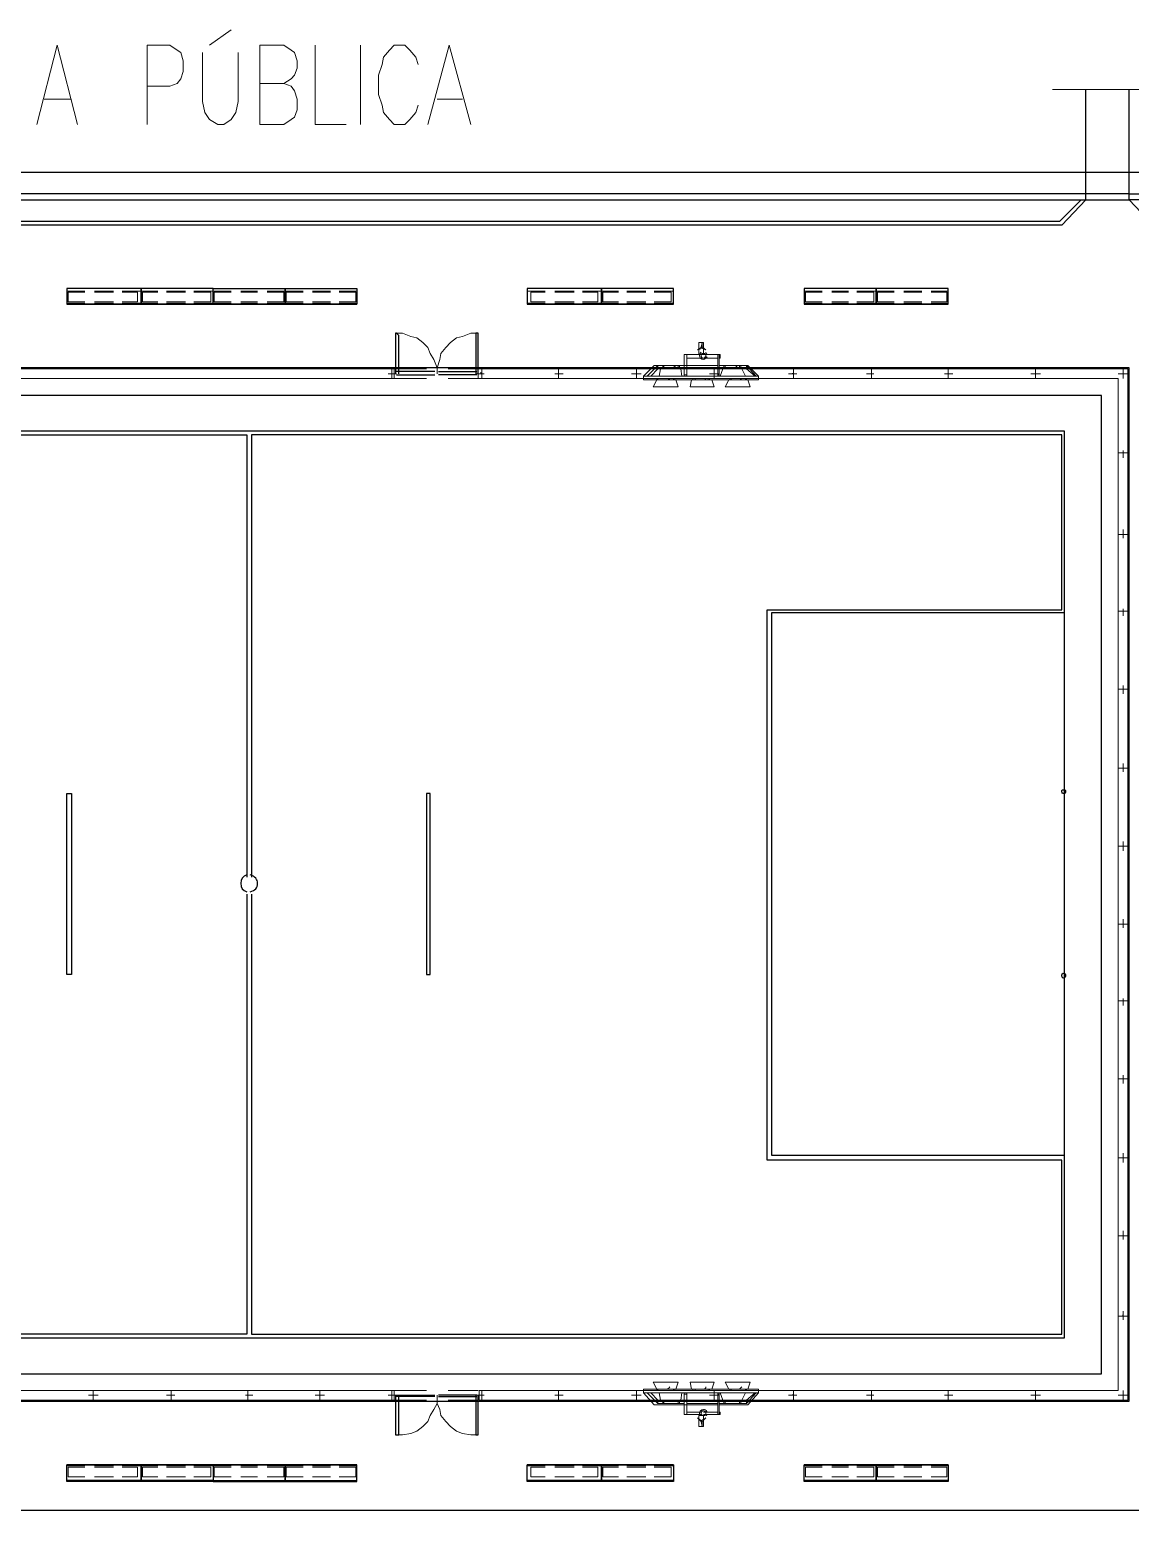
# Model space of a CAD drawing. Header units: millimetres. Extents: x 3240 to 3412, y 1366 to 1426.
# Drawn here: x 3313.57 to 3316.607, y 1410.349 to 1414.442 of the extents above; entities that cross this region are included whole.
import ezdxf

# ---------------------------------------------------------------- set-up
doc = ezdxf.new("R2010")
doc.units = ezdxf.units.MM

msp = doc.modelspace()

# ---------------------------------------------------------------- linework, layer by layer
at = {"color": 7, "linetype": 'Continuous', "lineweight": 5, "true_color": 0x000007}
for points in [[(3314.126, 1414.4424), (3314.0664, 1414.3994), (3314.0664, 1414.3994)], [(3313.5901, 1414.1811), (3313.6463, 1414.3994), (3313.7026, 1414.1811)], [(3313.8944, 1414.1811), (3313.8944, 1414.3994), (3313.9573, 1414.3994), (3313.9771, 1414.3862), (3313.987, 1414.3795), (3313.9937, 1414.3564), (3313.9937, 1414.3266), (3313.987, 1414.3068), (3313.9771, 1414.2935), (3313.9573, 1414.2869), (3313.8944, 1414.2869)], [(3314.2715, 1414.2935), (3314.2914, 1414.2869), (3314.3013, 1414.2737), (3314.3079, 1414.2505), (3314.3079, 1414.2208), (3314.3013, 1414.2009), (3314.2914, 1414.1943), (3314.2715, 1414.1811), (3314.2053, 1414.1811), (3314.2053, 1414.3994), (3314.2715, 1414.3994), (3314.2914, 1414.3862), (3314.3013, 1414.3795), (3314.3079, 1414.3564), (3314.3079, 1414.3365), (3314.3013, 1414.3167), (3314.2914, 1414.3068), (3314.2715, 1414.2935), (3314.2053, 1414.2935)], [(3314.3575, 1414.3994), (3314.3575, 1414.1811), (3314.4435, 1414.1811)], [(3314.4832, 1414.3994), (3314.4832, 1414.1811), (3314.4832, 1414.1811)], [(3314.642, 1414.3465), (3314.6354, 1414.3663), (3314.6188, 1414.3862), (3314.6056, 1414.3994), (3314.5758, 1414.3994), (3314.5626, 1414.3862), (3314.5461, 1414.3663), (3314.5427, 1414.3465), (3314.5328, 1414.3167), (3314.5328, 1414.2638), (3314.5427, 1414.234), (3314.5461, 1414.2141), (3314.5626, 1414.1943), (3314.5758, 1414.1811), (3314.6056, 1414.1811), (3314.6188, 1414.1943), (3314.6354, 1414.2141), (3314.642, 1414.234)], [(3314.6684, 1414.1811), (3314.728, 1414.3994), (3314.7875, 1414.1811)], [(3314.0466, 1414.3795), (3314.0466, 1414.2439), (3314.0532, 1414.2141), (3314.0664, 1414.1943), (3314.0896, 1414.1811), (3314.1061, 1414.1811), (3314.126, 1414.1943), (3314.1392, 1414.2141), (3314.1458, 1414.2439), (3314.1458, 1414.3795)], [(3316.3918, 1414.277), (3316.6928, 1414.277), (3316.6928, 1414.277)], [(3313.6099, 1414.2505), (3313.6827, 1414.2505), (3313.6827, 1414.2505)], [(3314.6949, 1414.2505), (3314.7644, 1414.2505), (3314.7644, 1414.2505)], [(3313.7224, 1413.7213), (3313.6728, 1413.7213), (3313.6728, 1413.7213)], [(3313.6761, 1413.718), (3313.6761, 1413.6915), (3313.7224, 1413.6915)], [(3313.7224, 1413.718), (3313.6761, 1413.718), (3313.6761, 1413.718)], [(3313.8018, 1413.7213), (3313.7489, 1413.7213), (3313.7489, 1413.7213)], [(3313.8018, 1413.718), (3313.7489, 1413.718), (3313.7489, 1413.718)], [(3313.8779, 1413.7213), (3313.825, 1413.7213), (3313.825, 1413.7213)], [(3313.825, 1413.6915), (3313.868, 1413.6915), (3313.868, 1413.718), (3313.825, 1413.718)], [(3313.9242, 1413.7213), (3313.8779, 1413.7213), (3313.8779, 1413.7213)], [(3313.8812, 1413.718), (3313.8812, 1413.6915), (3313.9242, 1413.6915)], [(3313.9242, 1413.718), (3313.8812, 1413.718), (3313.8812, 1413.718)], [(3314.0003, 1413.7213), (3313.9473, 1413.7213), (3313.9473, 1413.7213)], [(3314.0003, 1413.718), (3313.9473, 1413.718), (3313.9473, 1413.718)], [(3314.0763, 1413.7213), (3314.0234, 1413.7213), (3314.0234, 1413.7213)], [(3314.0234, 1413.6915), (3314.0697, 1413.6915), (3314.0697, 1413.718), (3314.0234, 1413.718)], [(3314.0763, 1413.7213), (3314.126, 1413.7213), (3314.126, 1413.7213)], [(3314.126, 1413.6915), (3314.0797, 1413.6915), (3314.0797, 1413.718), (3314.126, 1413.718)], [(3314.1524, 1413.7213), (3314.1987, 1413.7213), (3314.1987, 1413.7213)], [(3314.1524, 1413.718), (3314.1987, 1413.718), (3314.1987, 1413.718)], [(3314.2252, 1413.7213), (3314.2748, 1413.7213), (3314.2748, 1413.7213)], [(3314.2715, 1413.718), (3314.2715, 1413.6915), (3314.2252, 1413.6915)], [(3314.2252, 1413.718), (3314.2715, 1413.718), (3314.2715, 1413.718)], [(3314.2748, 1413.7213), (3314.3244, 1413.7213), (3314.3244, 1413.7213)], [(3314.3244, 1413.6915), (3314.2781, 1413.6915), (3314.2781, 1413.718), (3314.3244, 1413.718)], [(3314.3509, 1413.7213), (3314.4005, 1413.7213), (3314.4005, 1413.7213)], [(3314.3509, 1413.718), (3314.4005, 1413.718), (3314.4005, 1413.718)], [(3314.4237, 1413.7213), (3314.4733, 1413.7213), (3314.4733, 1413.7213)], [(3314.47, 1413.718), (3314.47, 1413.6915), (3314.4237, 1413.6915)], [(3314.4237, 1413.718), (3314.47, 1413.718), (3314.47, 1413.718)], [(3314.9926, 1413.7213), (3314.943, 1413.7213), (3314.943, 1413.7213)], [(3314.9529, 1413.718), (3314.9529, 1413.6915), (3314.9926, 1413.6915)], [(3314.9926, 1413.718), (3314.9529, 1413.718), (3314.9529, 1413.718)], [(3315.072, 1413.7213), (3315.0191, 1413.7213), (3315.0191, 1413.7213)], [(3315.072, 1413.718), (3315.0191, 1413.718), (3315.0191, 1413.718)], [(3315.1481, 1413.7213), (3315.0951, 1413.7213), (3315.0951, 1413.7213)], [(3315.0951, 1413.6915), (3315.1381, 1413.6915), (3315.1381, 1413.718), (3315.0951, 1413.718)], [(3315.1944, 1413.7213), (3315.1481, 1413.7213), (3315.1481, 1413.7213)], [(3315.1514, 1413.718), (3315.1514, 1413.6915), (3315.1944, 1413.6915)], [(3315.1944, 1413.718), (3315.1514, 1413.718), (3315.1514, 1413.718)], [(3315.2705, 1413.7213), (3315.2175, 1413.7213), (3315.2175, 1413.7213)], [(3315.2705, 1413.718), (3315.2175, 1413.718), (3315.2175, 1413.718)], [(3315.3465, 1413.7213), (3315.2936, 1413.7213), (3315.2936, 1413.7213)], [(3315.2936, 1413.6915), (3315.3399, 1413.6915), (3315.3399, 1413.718), (3315.2936, 1413.718)], [(3315.7567, 1413.7213), (3315.7071, 1413.7213), (3315.7071, 1413.7213)], [(3315.7104, 1413.718), (3315.7104, 1413.6915), (3315.7567, 1413.6915)], [(3315.7567, 1413.718), (3315.7104, 1413.718), (3315.7104, 1413.718)], [(3315.8295, 1413.7213), (3315.7832, 1413.7213), (3315.7832, 1413.7213)], [(3315.8295, 1413.718), (3315.7832, 1413.718), (3315.7832, 1413.718)], [(3315.9056, 1413.7213), (3315.8526, 1413.7213), (3315.8526, 1413.7213)], [(3315.8526, 1413.6915), (3315.8989, 1413.6915), (3315.8989, 1413.718), (3315.8526, 1413.718)], [(3315.9552, 1413.7213), (3315.9056, 1413.7213), (3315.9056, 1413.7213)], [(3315.9089, 1413.718), (3315.9089, 1413.6915), (3315.9552, 1413.6915)], [(3315.9552, 1413.718), (3315.9089, 1413.718), (3315.9089, 1413.718)], [(3316.0313, 1413.7213), (3315.9816, 1413.7213), (3315.9816, 1413.7213)], [(3316.0313, 1413.718), (3315.9816, 1413.718), (3315.9816, 1413.718)], [(3316.104, 1413.7213), (3316.0577, 1413.7213), (3316.0577, 1413.7213)], [(3316.0577, 1413.6915), (3316.1007, 1413.6915), (3316.1007, 1413.718), (3316.0577, 1413.718)], [(3313.6728, 1413.6882), (3313.7224, 1413.6882), (3313.7224, 1413.6882)], [(3313.7489, 1413.6915), (3313.8018, 1413.6915), (3313.8018, 1413.6915)], [(3313.7489, 1413.6882), (3313.8018, 1413.6882), (3313.8018, 1413.6882)], [(3313.825, 1413.6882), (3313.8779, 1413.6882), (3313.8779, 1413.6882)], [(3313.8779, 1413.6882), (3313.9242, 1413.6882), (3313.9242, 1413.6882)], [(3313.9473, 1413.6915), (3314.0003, 1413.6915), (3314.0003, 1413.6915)], [(3313.9473, 1413.6882), (3314.0003, 1413.6882), (3314.0003, 1413.6882)], [(3314.0234, 1413.6882), (3314.0763, 1413.6882), (3314.0763, 1413.6882)], [(3314.126, 1413.6882), (3314.0763, 1413.6882), (3314.0763, 1413.6882)], [(3314.1987, 1413.6915), (3314.1524, 1413.6915), (3314.1524, 1413.6915)], [(3314.1987, 1413.6882), (3314.1524, 1413.6882), (3314.1524, 1413.6882)], [(3314.2748, 1413.6882), (3314.2252, 1413.6882), (3314.2252, 1413.6882)], [(3314.3244, 1413.6882), (3314.2748, 1413.6882), (3314.2748, 1413.6882)], [(3314.4005, 1413.6915), (3314.3509, 1413.6915), (3314.3509, 1413.6915)], [(3314.4005, 1413.6882), (3314.3509, 1413.6882), (3314.3509, 1413.6882)], [(3314.4733, 1413.6882), (3314.4237, 1413.6882), (3314.4237, 1413.6882)], [(3314.943, 1413.6882), (3314.9926, 1413.6882), (3314.9926, 1413.6882)], [(3315.0191, 1413.6915), (3315.072, 1413.6915), (3315.072, 1413.6915)], [(3315.0191, 1413.6882), (3315.072, 1413.6882), (3315.072, 1413.6882)], [(3315.0951, 1413.6882), (3315.1481, 1413.6882), (3315.1481, 1413.6882)], [(3315.1481, 1413.6882), (3315.1944, 1413.6882), (3315.1944, 1413.6882)], [(3315.2175, 1413.6915), (3315.2705, 1413.6915), (3315.2705, 1413.6915)], [(3315.2175, 1413.6882), (3315.2705, 1413.6882), (3315.2705, 1413.6882)], [(3315.2936, 1413.6882), (3315.3465, 1413.6882), (3315.3465, 1413.6882)], [(3315.7071, 1413.6882), (3315.7567, 1413.6882), (3315.7567, 1413.6882)], [(3315.7832, 1413.6915), (3315.8295, 1413.6915), (3315.8295, 1413.6915)], [(3315.7832, 1413.6882), (3315.8295, 1413.6882), (3315.8295, 1413.6882)], [(3315.8526, 1413.6882), (3315.9056, 1413.6882), (3315.9056, 1413.6882)], [(3315.9056, 1413.6882), (3315.9552, 1413.6882), (3315.9552, 1413.6882)], [(3315.9816, 1413.6915), (3316.0313, 1413.6915), (3316.0313, 1413.6915)], [(3315.9816, 1413.6882), (3316.0313, 1413.6882), (3316.0313, 1413.6882)], [(3316.0577, 1413.6882), (3316.104, 1413.6882), (3316.104, 1413.6882)], [(3314.6949, 1413.4931), (3314.6949, 1413.5096), (3314.685, 1413.5327), (3314.6751, 1413.5493), (3314.6684, 1413.5658), (3314.6552, 1413.5791), (3314.6387, 1413.5923), (3314.6221, 1413.5956), (3314.599, 1413.6055), (3314.5824, 1413.6055)], [(3314.8041, 1413.6055), (3314.7875, 1413.6055), (3314.7644, 1413.5956), (3314.7478, 1413.5923), (3314.7313, 1413.5791), (3314.7181, 1413.5658), (3314.7048, 1413.5493), (3314.7015, 1413.5327), (3314.6949, 1413.5096), (3314.6949, 1413.4931)], [(3314.5593, 1413.4931), (3314.5824, 1413.4931), (3314.5824, 1413.4931)], [(3314.5692, 1413.5063), (3314.5692, 1413.4798), (3314.5692, 1413.4798)], [(3314.5692, 1413.4931), (3314.5692, 1413.4964), (3314.5692, 1413.4964)], [(3314.5758, 1413.5063), (3314.6651, 1413.5063), (3314.6651, 1413.5063)], [(3314.7247, 1413.5063), (3314.8074, 1413.5063), (3314.8074, 1413.5063)], [(3314.8041, 1413.4931), (3314.8239, 1413.4931), (3314.8239, 1413.4931)], [(3314.8173, 1413.4931), (3314.814, 1413.4964), (3314.814, 1413.4964)], [(3314.8173, 1413.5063), (3314.8173, 1413.4798), (3314.8173, 1413.4798)], [(3315.0191, 1413.4931), (3315.0422, 1413.4931), (3315.0422, 1413.4931)], [(3315.029, 1413.5063), (3315.029, 1413.4798), (3315.029, 1413.4798)], [(3315.2308, 1413.4931), (3315.2572, 1413.4931), (3315.2572, 1413.4931)], [(3315.244, 1413.5063), (3315.244, 1413.4798), (3315.244, 1413.4798)], [(3315.4458, 1413.4931), (3315.4722, 1413.4931), (3315.4722, 1413.4931)], [(3315.459, 1413.5063), (3315.459, 1413.4798), (3315.459, 1413.4798)], [(3315.459, 1413.4931), (3315.459, 1413.4964), (3315.459, 1413.4964)], [(3315.6641, 1413.4931), (3315.6872, 1413.4931), (3315.6872, 1413.4931)], [(3315.6773, 1413.5063), (3315.6773, 1413.4798), (3315.6773, 1413.4798)], [(3315.8791, 1413.4931), (3315.8989, 1413.4931), (3315.8989, 1413.4931)], [(3315.8923, 1413.5063), (3315.8923, 1413.4798), (3315.8923, 1413.4798)], [(3316.0941, 1413.4931), (3316.1173, 1413.4931), (3316.1173, 1413.4931)], [(3316.104, 1413.5063), (3316.104, 1413.4798), (3316.104, 1413.4798)], [(3316.104, 1413.4931), (3316.104, 1413.4964), (3316.104, 1413.4964)], [(3316.3323, 1413.4931), (3316.3587, 1413.4931), (3316.3587, 1413.4931)], [(3316.3455, 1413.5063), (3316.3455, 1413.4798), (3316.3455, 1413.4798)], [(3316.5737, 1413.4931), (3316.6002, 1413.4931), (3316.6002, 1413.4931)], [(3316.587, 1413.5063), (3316.587, 1413.4798), (3316.587, 1413.4798)], [(3316.587, 1413.4931), (3316.587, 1413.4964), (3316.587, 1413.4964)], [(3314.6651, 1413.4798), (3314.5758, 1413.4798), (3314.5758, 1413.4798)], [(3314.8074, 1413.4798), (3314.7247, 1413.4798), (3314.7247, 1413.4798)], [(3316.5737, 1413.2747), (3316.6002, 1413.2747), (3316.6002, 1413.2747)], [(3316.587, 1413.2814), (3316.587, 1413.2615), (3316.587, 1413.2615)], [(3316.5737, 1413.0498), (3316.6002, 1413.0498), (3316.6002, 1413.0498)], [(3316.587, 1413.063), (3316.587, 1413.0399), (3316.587, 1413.0399)], [(3316.5737, 1412.8381), (3316.6002, 1412.8381), (3316.6002, 1412.8381)], [(3316.587, 1412.8447), (3316.587, 1412.8249), (3316.587, 1412.8249)], [(3316.587, 1412.633), (3316.587, 1412.6099), (3316.587, 1412.6099)], [(3316.5737, 1412.6231), (3316.6002, 1412.6231), (3316.6002, 1412.6231)], [(3316.5737, 1412.4048), (3316.6002, 1412.4048), (3316.6002, 1412.4048)], [(3316.587, 1412.418), (3316.587, 1412.3949), (3316.587, 1412.3949)], [(3316.587, 1412.4048), (3316.587, 1412.4081), (3316.587, 1412.4081)], [(3316.5737, 1412.1898), (3316.6002, 1412.1898), (3316.6002, 1412.1898)], [(3316.587, 1412.203), (3316.587, 1412.1765), (3316.587, 1412.1765)], [(3316.587, 1411.988), (3316.587, 1411.9648), (3316.587, 1411.9648)], [(3316.5737, 1411.9748), (3316.6002, 1411.9748), (3316.6002, 1411.9748)], [(3316.5737, 1411.7631), (3316.6002, 1411.7631), (3316.6002, 1411.7631)], [(3316.5737, 1411.7631), (3316.6002, 1411.7631), (3316.6002, 1411.7631)], [(3316.587, 1411.7697), (3316.587, 1411.7498), (3316.587, 1411.7498)], [(3316.587, 1411.7697), (3316.587, 1411.7498), (3316.587, 1411.7498)], [(3316.5737, 1411.5481), (3316.6002, 1411.5481), (3316.6002, 1411.5481)], [(3316.587, 1411.558), (3316.587, 1411.5348), (3316.587, 1411.5348)], [(3316.5737, 1411.3298), (3316.6002, 1411.3298), (3316.6002, 1411.3298)], [(3316.587, 1411.343), (3316.587, 1411.3165), (3316.587, 1411.3165)], [(3316.587, 1411.128), (3316.587, 1411.1048), (3316.587, 1411.1048)], [(3316.5737, 1411.1147), (3316.6002, 1411.1147), (3316.6002, 1411.1147)], [(3316.5737, 1410.8931), (3316.6002, 1410.8931), (3316.6002, 1410.8931)], [(3316.587, 1410.9064), (3316.587, 1410.8832), (3316.587, 1410.8832)], [(3313.7323, 1410.6748), (3313.7588, 1410.6748), (3313.7588, 1410.6748)], [(3313.7456, 1410.6616), (3313.7456, 1410.688), (3313.7456, 1410.688)], [(3313.9473, 1410.6748), (3313.9705, 1410.6748), (3313.9705, 1410.6748)], [(3313.9606, 1410.6616), (3313.9606, 1410.688), (3313.9606, 1410.688)], [(3314.1657, 1410.6748), (3314.1855, 1410.6748), (3314.1855, 1410.6748)], [(3314.1723, 1410.6616), (3314.1723, 1410.688), (3314.1723, 1410.688)], [(3314.3575, 1410.6748), (3314.384, 1410.6748), (3314.384, 1410.6748)], [(3314.3707, 1410.6616), (3314.3707, 1410.688), (3314.3707, 1410.688)], [(3314.5593, 1410.6748), (3314.5824, 1410.6748), (3314.5824, 1410.6748)], [(3314.5692, 1410.6616), (3314.5692, 1410.688), (3314.5692, 1410.688)], [(3314.6651, 1410.688), (3314.5758, 1410.688), (3314.5758, 1410.688)], [(3314.5824, 1410.5657), (3314.599, 1410.5657), (3314.6221, 1410.569), (3314.6387, 1410.5756), (3314.6552, 1410.5888), (3314.6684, 1410.602), (3314.6751, 1410.6186), (3314.685, 1410.6351), (3314.6949, 1410.6517), (3314.6949, 1410.6748)], [(3314.6949, 1410.6748), (3314.6949, 1410.6517), (3314.7015, 1410.6351), (3314.7048, 1410.6186), (3314.7181, 1410.602), (3314.7313, 1410.5888), (3314.7478, 1410.5756), (3314.7644, 1410.569), (3314.7875, 1410.5657), (3314.8041, 1410.5657)], [(3314.8074, 1410.688), (3314.7247, 1410.688), (3314.7247, 1410.688)], [(3314.8041, 1410.6748), (3314.8239, 1410.6748), (3314.8239, 1410.6748)], [(3314.8173, 1410.6748), (3314.814, 1410.6748), (3314.814, 1410.6748)], [(3314.8173, 1410.6616), (3314.8173, 1410.688), (3314.8173, 1410.688)], [(3315.0191, 1410.6748), (3315.0422, 1410.6748), (3315.0422, 1410.6748)], [(3315.029, 1410.6616), (3315.029, 1410.688), (3315.029, 1410.688)], [(3315.2308, 1410.6748), (3315.2572, 1410.6748), (3315.2572, 1410.6748)], [(3315.244, 1410.6616), (3315.244, 1410.688), (3315.244, 1410.688)], [(3315.4458, 1410.6748), (3315.4722, 1410.6748), (3315.4722, 1410.6748)], [(3315.459, 1410.6616), (3315.459, 1410.688), (3315.459, 1410.688)], [(3315.6641, 1410.6748), (3315.6872, 1410.6748), (3315.6872, 1410.6748)], [(3315.6773, 1410.6616), (3315.6773, 1410.688), (3315.6773, 1410.688)], [(3315.8791, 1410.6748), (3315.8989, 1410.6748), (3315.8989, 1410.6748)], [(3315.8923, 1410.6616), (3315.8923, 1410.688), (3315.8923, 1410.688)], [(3316.0941, 1410.6748), (3316.1173, 1410.6748), (3316.1173, 1410.6748)], [(3316.104, 1410.6616), (3316.104, 1410.688), (3316.104, 1410.688)], [(3316.3323, 1410.6748), (3316.3587, 1410.6748), (3316.3587, 1410.6748)], [(3316.3455, 1410.6616), (3316.3455, 1410.688), (3316.3455, 1410.688)], [(3316.5737, 1410.6748), (3316.6002, 1410.6748), (3316.6002, 1410.6748)], [(3316.587, 1410.6616), (3316.587, 1410.688), (3316.587, 1410.688)], [(3314.5758, 1410.6616), (3314.6651, 1410.6616), (3314.6651, 1410.6616)], [(3314.7247, 1410.6616), (3314.8074, 1410.6616), (3314.8074, 1410.6616)], [(3313.6728, 1410.4796), (3313.7224, 1410.4796), (3313.7224, 1410.4796)], [(3313.6761, 1410.4499), (3313.6761, 1410.4763), (3313.7224, 1410.4763)], [(3313.7489, 1410.4796), (3313.8018, 1410.4796), (3313.8018, 1410.4796)], [(3313.7489, 1410.4763), (3313.8018, 1410.4763), (3313.8018, 1410.4763)], [(3313.825, 1410.4796), (3313.8779, 1410.4796), (3313.8779, 1410.4796)], [(3313.825, 1410.4763), (3313.868, 1410.4763), (3313.868, 1410.4499), (3313.825, 1410.4499)], [(3313.8779, 1410.4796), (3313.9242, 1410.4796), (3313.9242, 1410.4796)], [(3313.8812, 1410.4499), (3313.8812, 1410.4763), (3313.9242, 1410.4763)], [(3313.9473, 1410.4796), (3314.0003, 1410.4796), (3314.0003, 1410.4796)], [(3313.9473, 1410.4763), (3314.0003, 1410.4763), (3314.0003, 1410.4763)], [(3314.0234, 1410.4796), (3314.0763, 1410.4796), (3314.0763, 1410.4796)], [(3314.0234, 1410.4763), (3314.0697, 1410.4763), (3314.0697, 1410.4499), (3314.0234, 1410.4499)], [(3314.126, 1410.4796), (3314.0763, 1410.4796), (3314.0763, 1410.4796)], [(3314.126, 1410.4763), (3314.0797, 1410.4763), (3314.0797, 1410.4499), (3314.126, 1410.4499)], [(3314.1987, 1410.4796), (3314.1524, 1410.4796), (3314.1524, 1410.4796)], [(3314.1987, 1410.4763), (3314.1524, 1410.4763), (3314.1524, 1410.4763)], [(3314.2748, 1410.4796), (3314.2252, 1410.4796), (3314.2252, 1410.4796)], [(3314.2715, 1410.4499), (3314.2715, 1410.4763), (3314.2252, 1410.4763)], [(3314.3244, 1410.4796), (3314.2748, 1410.4796), (3314.2748, 1410.4796)], [(3314.3244, 1410.4763), (3314.2781, 1410.4763), (3314.2781, 1410.4499), (3314.3244, 1410.4499)], [(3314.4005, 1410.4796), (3314.3509, 1410.4796), (3314.3509, 1410.4796)], [(3314.4005, 1410.4763), (3314.3509, 1410.4763), (3314.3509, 1410.4763)], [(3314.4733, 1410.4796), (3314.4237, 1410.4796), (3314.4237, 1410.4796)], [(3314.47, 1410.4499), (3314.47, 1410.4763), (3314.4237, 1410.4763)], [(3314.943, 1410.4796), (3314.9926, 1410.4796), (3314.9926, 1410.4796)], [(3314.9529, 1410.4499), (3314.9529, 1410.4763), (3314.9926, 1410.4763)], [(3315.0191, 1410.4796), (3315.072, 1410.4796), (3315.072, 1410.4796)], [(3315.0191, 1410.4763), (3315.072, 1410.4763), (3315.072, 1410.4763)], [(3315.0951, 1410.4796), (3315.1481, 1410.4796), (3315.1481, 1410.4796)], [(3315.0951, 1410.4763), (3315.1381, 1410.4763), (3315.1381, 1410.4499), (3315.0951, 1410.4499)], [(3315.1481, 1410.4796), (3315.1944, 1410.4796), (3315.1944, 1410.4796)], [(3315.1514, 1410.4499), (3315.1514, 1410.4763), (3315.1944, 1410.4763)], [(3315.2175, 1410.4796), (3315.2705, 1410.4796), (3315.2705, 1410.4796)], [(3315.2175, 1410.4763), (3315.2705, 1410.4763), (3315.2705, 1410.4763)], [(3315.2936, 1410.4796), (3315.3465, 1410.4796), (3315.3465, 1410.4796)], [(3315.2936, 1410.4763), (3315.3399, 1410.4763), (3315.3399, 1410.4499), (3315.2936, 1410.4499)], [(3315.7071, 1410.4796), (3315.7567, 1410.4796), (3315.7567, 1410.4796)], [(3315.7104, 1410.4499), (3315.7104, 1410.4763), (3315.7567, 1410.4763)], [(3315.7832, 1410.4796), (3315.8295, 1410.4796), (3315.8295, 1410.4796)], [(3315.7832, 1410.4763), (3315.8295, 1410.4763), (3315.8295, 1410.4763)], [(3315.8526, 1410.4796), (3315.9056, 1410.4796), (3315.9056, 1410.4796)], [(3315.8526, 1410.4763), (3315.8989, 1410.4763), (3315.8989, 1410.4499), (3315.8526, 1410.4499)], [(3315.9056, 1410.4796), (3315.9552, 1410.4796), (3315.9552, 1410.4796)], [(3315.9089, 1410.4499), (3315.9089, 1410.4763), (3315.9552, 1410.4763)], [(3315.9816, 1410.4796), (3316.0313, 1410.4796), (3316.0313, 1410.4796)], [(3315.9816, 1410.4763), (3316.0313, 1410.4763), (3316.0313, 1410.4763)], [(3316.0577, 1410.4796), (3316.104, 1410.4796), (3316.104, 1410.4796)], [(3316.0577, 1410.4763), (3316.1007, 1410.4763), (3316.1007, 1410.4499), (3316.0577, 1410.4499)], [(3313.7224, 1410.44), (3313.6728, 1410.44), (3313.6728, 1410.44)], [(3313.7224, 1410.4499), (3313.6761, 1410.4499), (3313.6761, 1410.4499)], [(3313.8018, 1410.4499), (3313.7489, 1410.4499), (3313.7489, 1410.4499)], [(3313.8018, 1410.44), (3313.7489, 1410.44), (3313.7489, 1410.44)], [(3313.8779, 1410.44), (3313.825, 1410.44), (3313.825, 1410.44)], [(3313.9242, 1410.44), (3313.8779, 1410.44), (3313.8779, 1410.44)], [(3313.9242, 1410.4499), (3313.8812, 1410.4499), (3313.8812, 1410.4499)], [(3314.0003, 1410.4499), (3313.9473, 1410.4499), (3313.9473, 1410.4499)], [(3314.0003, 1410.44), (3313.9473, 1410.44), (3313.9473, 1410.44)], [(3314.0763, 1410.44), (3314.0234, 1410.44), (3314.0234, 1410.44)], [(3314.0763, 1410.44), (3314.126, 1410.44), (3314.126, 1410.44)], [(3314.1524, 1410.4499), (3314.1987, 1410.4499), (3314.1987, 1410.4499)], [(3314.1524, 1410.44), (3314.1987, 1410.44), (3314.1987, 1410.44)], [(3314.2252, 1410.4499), (3314.2715, 1410.4499), (3314.2715, 1410.4499)], [(3314.2252, 1410.44), (3314.2748, 1410.44), (3314.2748, 1410.44)], [(3314.2748, 1410.44), (3314.3244, 1410.44), (3314.3244, 1410.44)], [(3314.3509, 1410.4499), (3314.4005, 1410.4499), (3314.4005, 1410.4499)], [(3314.3509, 1410.44), (3314.4005, 1410.44), (3314.4005, 1410.44)], [(3314.4237, 1410.4499), (3314.47, 1410.4499), (3314.47, 1410.4499)], [(3314.4237, 1410.44), (3314.4733, 1410.44), (3314.4733, 1410.44)], [(3314.9926, 1410.44), (3314.943, 1410.44), (3314.943, 1410.44)], [(3314.9926, 1410.4499), (3314.9529, 1410.4499), (3314.9529, 1410.4499)], [(3315.072, 1410.4499), (3315.0191, 1410.4499), (3315.0191, 1410.4499)], [(3315.072, 1410.44), (3315.0191, 1410.44), (3315.0191, 1410.44)], [(3315.1481, 1410.44), (3315.0951, 1410.44), (3315.0951, 1410.44)], [(3315.1944, 1410.44), (3315.1481, 1410.44), (3315.1481, 1410.44)], [(3315.1944, 1410.4499), (3315.1514, 1410.4499), (3315.1514, 1410.4499)], [(3315.2705, 1410.4499), (3315.2175, 1410.4499), (3315.2175, 1410.4499)], [(3315.2705, 1410.44), (3315.2175, 1410.44), (3315.2175, 1410.44)], [(3315.3465, 1410.44), (3315.2936, 1410.44), (3315.2936, 1410.44)], [(3315.7567, 1410.44), (3315.7071, 1410.44), (3315.7071, 1410.44)], [(3315.7567, 1410.4499), (3315.7104, 1410.4499), (3315.7104, 1410.4499)], [(3315.8295, 1410.4499), (3315.7832, 1410.4499), (3315.7832, 1410.4499)], [(3315.8295, 1410.44), (3315.7832, 1410.44), (3315.7832, 1410.44)], [(3315.9056, 1410.44), (3315.8526, 1410.44), (3315.8526, 1410.44)], [(3315.9552, 1410.44), (3315.9056, 1410.44), (3315.9056, 1410.44)], [(3315.9552, 1410.4499), (3315.9089, 1410.4499), (3315.9089, 1410.4499)], [(3316.0313, 1410.4499), (3315.9816, 1410.4499), (3315.9816, 1410.4499)], [(3316.0313, 1410.44), (3315.9816, 1410.44), (3315.9816, 1410.44)], [(3316.104, 1410.44), (3316.0577, 1410.44), (3316.0577, 1410.44)]]:
    msp.add_lwpolyline(points, dxfattribs=at)
at = {"color": 7, "linetype": 'Continuous', "lineweight": -2, "true_color": 0x000007}
for points in [[(3316.6035, 1413.9892), (3316.4844, 1413.9892), (3316.4844, 1414.277)], [(3316.6035, 1413.9892), (3316.6035, 1414.277), (3316.6035, 1414.277)], [(3317.06, 1413.9727), (3316.6035, 1413.9727), (3316.6035, 1413.9892), (3317.06, 1413.9892)], [(3316.4844, 1413.9727), (3316.4183, 1413.9032), (3311.9329, 1413.9032), (3311.8667, 1413.9727)], [(3316.4712, 1413.9727), (3316.4116, 1413.9131), (3311.9362, 1413.9131), (3311.8767, 1413.9727)], [(3316.4844, 1413.9727), (3316.6035, 1413.9727), (3316.6035, 1413.9727)], [(3316.6035, 1413.9727), (3316.6697, 1413.9032), (3317.06, 1413.9032)], [(3311.4466, 1413.9032), (3311.4466, 1410.3573), (3316.9045, 1410.3573), (3316.9045, 1413.9032)], [(3313.8779, 1413.7279), (3313.6728, 1413.7279), (3313.6728, 1413.7279)], [(3314.0763, 1413.7279), (3313.8779, 1413.7279), (3313.8779, 1413.7279)], [(3314.0763, 1413.7279), (3314.2748, 1413.7279), (3314.2748, 1413.7279)], [(3314.2748, 1413.7279), (3314.4733, 1413.7279), (3314.4733, 1413.7279)], [(3315.1481, 1413.7279), (3314.943, 1413.7279), (3314.943, 1413.7279)], [(3315.3465, 1413.7279), (3315.1481, 1413.7279), (3315.1481, 1413.7279)], [(3315.9056, 1413.7279), (3315.7071, 1413.7279), (3315.7071, 1413.7279)], [(3316.104, 1413.7279), (3315.9056, 1413.7279), (3315.9056, 1413.7279)], [(3313.8779, 1413.6849), (3313.6728, 1413.6849), (3313.6728, 1413.6849)], [(3314.0763, 1413.6849), (3313.8779, 1413.6849), (3313.8779, 1413.6849)], [(3314.0763, 1413.6849), (3314.2748, 1413.6849), (3314.2748, 1413.6849)], [(3314.2748, 1413.6849), (3314.4733, 1413.6849), (3314.4733, 1413.6849)], [(3315.1481, 1413.6849), (3314.943, 1413.6849), (3314.943, 1413.6849)], [(3315.3465, 1413.6849), (3315.1481, 1413.6849), (3315.1481, 1413.6849)], [(3315.9056, 1413.6849), (3315.7071, 1413.6849), (3315.7071, 1413.6849)], [(3316.104, 1413.6849), (3315.9056, 1413.6849), (3315.9056, 1413.6849)], [(3314.5891, 1413.4931), (3314.5891, 1413.5989), (3314.5824, 1413.6055), (3314.5791, 1413.6055), (3314.5791, 1413.5989), (3314.5791, 1413.4931)], [(3314.8074, 1413.4931), (3314.8074, 1413.5989), (3314.8074, 1413.6055), (3314.8041, 1413.6055), (3314.8008, 1413.6055), (3314.8008, 1413.5989), (3314.8008, 1413.4931)], [(3314.6883, 1413.4997), (3314.5824, 1413.4997), (3314.5824, 1413.4997)], [(3314.6982, 1413.4997), (3314.8041, 1413.4997), (3314.8041, 1413.4997)], [(3315.6773, 1413.4931), (3315.674, 1413.4931), (3315.674, 1413.4931)], [(3314.5824, 1413.4897), (3314.6883, 1413.4897), (3314.6883, 1413.4897)], [(3314.8041, 1413.4897), (3314.6982, 1413.4897), (3314.6982, 1413.4897)], [(3314.169, 1410.8435), (3311.9329, 1410.8435), (3311.9329, 1411.3231), (3312.7466, 1411.3231), (3312.7466, 1412.8414), (3311.9329, 1412.8414), (3311.9329, 1413.3244), (3314.169, 1413.3244), (3314.169, 1412.1038)], [(3314.1822, 1410.8435), (3316.4183, 1410.8435), (3316.4183, 1411.3231), (3315.6045, 1411.3231), (3315.6045, 1412.8414), (3316.4183, 1412.8414), (3316.4183, 1413.3244), (3314.1822, 1413.3244), (3314.1822, 1412.1038)], [(3316.4249, 1411.3364), (3315.6178, 1411.3364), (3315.6178, 1412.8348), (3316.4249, 1412.8348)], [(3314.169, 1412.0575), (3314.169, 1410.8435), (3314.169, 1410.8435)], [(3314.1822, 1412.0575), (3314.1822, 1410.8435), (3314.1822, 1410.8435)], [(3316.587, 1410.8931), (3316.587, 1410.8964), (3316.587, 1410.8964)], [(3314.5791, 1410.6748), (3314.5791, 1410.5657), (3314.5824, 1410.5657), (3314.5891, 1410.5657), (3314.5891, 1410.6748)], [(3314.5824, 1410.6748), (3314.6883, 1410.6748), (3314.6883, 1410.6748)], [(3314.6883, 1410.6715), (3314.5824, 1410.6715), (3314.5824, 1410.6715)], [(3314.8041, 1410.6748), (3314.6982, 1410.6748), (3314.6982, 1410.6748)], [(3314.6982, 1410.6715), (3314.8041, 1410.6715), (3314.8041, 1410.6715)], [(3314.8008, 1410.6748), (3314.8008, 1410.5657), (3314.8041, 1410.5657), (3314.8074, 1410.5657), (3314.8074, 1410.6748)], [(3315.6773, 1410.6748), (3315.674, 1410.6748), (3315.674, 1410.6748)], [(3314.5791, 1410.5657), (3314.5824, 1410.5657), (3314.5891, 1410.5657)], [(3314.8008, 1410.5657), (3314.8041, 1410.5657), (3314.8074, 1410.5657)], [(3313.8779, 1410.483), (3313.6728, 1410.483), (3313.6728, 1410.483)], [(3314.0763, 1410.483), (3313.8779, 1410.483), (3313.8779, 1410.483)], [(3314.0763, 1410.483), (3314.2748, 1410.483), (3314.2748, 1410.483)], [(3314.2748, 1410.483), (3314.4733, 1410.483), (3314.4733, 1410.483)], [(3315.1481, 1410.483), (3314.943, 1410.483), (3314.943, 1410.483)], [(3315.3465, 1410.483), (3315.1481, 1410.483), (3315.1481, 1410.483)], [(3315.9056, 1410.483), (3315.7071, 1410.483), (3315.7071, 1410.483)], [(3316.104, 1410.483), (3315.9056, 1410.483), (3315.9056, 1410.483)], [(3313.8779, 1410.44), (3313.6728, 1410.44), (3313.6728, 1410.44)], [(3314.0763, 1410.44), (3313.8779, 1410.44), (3313.8779, 1410.44)], [(3314.0763, 1410.44), (3314.2748, 1410.44), (3314.2748, 1410.44)], [(3314.2748, 1410.44), (3314.4733, 1410.44), (3314.4733, 1410.44)], [(3315.1481, 1410.44), (3314.943, 1410.44), (3314.943, 1410.44)], [(3315.3465, 1410.44), (3315.1481, 1410.44), (3315.1481, 1410.44)], [(3315.9056, 1410.44), (3315.7071, 1410.44), (3315.7071, 1410.44)], [(3316.104, 1410.44), (3315.9056, 1410.44), (3315.9056, 1410.44)]]:
    msp.add_lwpolyline(points, dxfattribs=at)
for points in [[(3309.1709, 1414.0488), (3319.177, 1414.0488), (3319.177, 1404.0493), (3309.1709, 1404.0493)], [(3316.4844, 1413.9727), (3316.4844, 1413.9892), (3311.8667, 1413.9892), (3311.8667, 1413.9727)], [(3313.8779, 1413.7279), (3313.6728, 1413.7279), (3313.6728, 1413.6849), (3313.8779, 1413.6849)], [(3314.0763, 1413.7279), (3313.8779, 1413.7279), (3313.8779, 1413.6849), (3314.0763, 1413.6849)], [(3314.0763, 1413.7279), (3314.2748, 1413.7279), (3314.2748, 1413.6849), (3314.0763, 1413.6849)], [(3314.2748, 1413.7279), (3314.4733, 1413.7279), (3314.4733, 1413.6849), (3314.2748, 1413.6849)], [(3315.1481, 1413.7279), (3314.943, 1413.7279), (3314.943, 1413.6849), (3315.1481, 1413.6849)], [(3315.3465, 1413.7279), (3315.1481, 1413.7279), (3315.1481, 1413.6849), (3315.3465, 1413.6849)], [(3315.9056, 1413.7279), (3315.7071, 1413.7279), (3315.7071, 1413.6849), (3315.9056, 1413.6849)], [(3316.104, 1413.7279), (3315.9056, 1413.7279), (3315.9056, 1413.6849), (3316.104, 1413.6849)], [(3311.7477, 1410.6583), (3316.6035, 1410.6583), (3316.6035, 1413.5096), (3311.7477, 1413.5096)], [(3314.5824, 1413.4931), (3314.5824, 1413.4931)], [(3314.5824, 1413.4931), (3314.5824, 1413.4931)], [(3314.6883, 1413.4931), (3314.6883, 1413.4931)], [(3314.6982, 1413.4931), (3314.6982, 1413.4931)], [(3314.8041, 1413.4931), (3314.8041, 1413.4931)], [(3314.8041, 1413.4931), (3314.8041, 1413.4931)], [(3315.029, 1413.4931), (3315.029, 1413.4931)], [(3315.244, 1413.4931), (3315.244, 1413.4931)], [(3315.8923, 1413.4931), (3315.8923, 1413.4931)], [(3316.3455, 1413.4931), (3316.3455, 1413.4931)], [(3316.5274, 1413.4335), (3311.8237, 1413.4335), (3311.8237, 1410.7343), (3316.5274, 1410.7343)], [(3316.5274, 1413.4335), (3311.8237, 1413.4335), (3311.8237, 1410.7343), (3316.5274, 1410.7343)], [(3316.4249, 1413.3343), (3311.923, 1413.3343), (3311.923, 1410.8336), (3316.4249, 1410.8336)], [(3316.587, 1413.2747), (3316.587, 1413.2747)], [(3316.587, 1412.8381), (3316.587, 1412.8381)], [(3316.587, 1412.6231), (3316.587, 1412.6231)], [(3313.6728, 1412.3353), (3313.686, 1412.3353), (3313.686, 1411.8358), (3313.6728, 1411.8358)], [(3314.6751, 1412.3353), (3314.6651, 1412.3353), (3314.6651, 1411.8358), (3314.6751, 1411.8358)], [(3316.587, 1412.1898), (3316.587, 1412.1898)], [(3316.587, 1411.9748), (3316.587, 1411.9748)], [(3316.587, 1411.5481), (3316.587, 1411.5481)], [(3316.587, 1411.3298), (3316.587, 1411.3298)], [(3313.7456, 1410.6748), (3313.7456, 1410.6748)], [(3313.9606, 1410.6748), (3313.9606, 1410.6748)], [(3314.3707, 1410.6748), (3314.3707, 1410.6748)], [(3314.5824, 1410.6748), (3314.5824, 1410.6748)], [(3314.5824, 1410.6748), (3314.5824, 1410.6748)], [(3314.6883, 1410.6748), (3314.6883, 1410.6748)], [(3314.6982, 1410.6748), (3314.6982, 1410.6748)], [(3314.8041, 1410.6748), (3314.8041, 1410.6748)], [(3314.8041, 1410.6748), (3314.8041, 1410.6748)], [(3315.029, 1410.6748), (3315.029, 1410.6748)], [(3315.244, 1410.6748), (3315.244, 1410.6748)], [(3315.8923, 1410.6748), (3315.8923, 1410.6748)], [(3316.3455, 1410.6748), (3316.3455, 1410.6748)], [(3313.8779, 1410.4366), (3313.6728, 1410.4366), (3313.6728, 1410.483), (3313.8779, 1410.483)], [(3314.0763, 1410.4366), (3313.8779, 1410.4366), (3313.8779, 1410.483), (3314.0763, 1410.483)], [(3314.0763, 1410.4366), (3314.2748, 1410.4366), (3314.2748, 1410.483), (3314.0763, 1410.483)], [(3314.2748, 1410.4366), (3314.4733, 1410.4366), (3314.4733, 1410.483), (3314.2748, 1410.483)], [(3315.1481, 1410.4366), (3314.943, 1410.4366), (3314.943, 1410.483), (3315.1481, 1410.483)], [(3315.3465, 1410.4366), (3315.1481, 1410.4366), (3315.1481, 1410.483), (3315.3465, 1410.483)], [(3315.9056, 1410.4366), (3315.7071, 1410.4366), (3315.7071, 1410.483), (3315.9056, 1410.483)], [(3316.104, 1410.4366), (3315.9056, 1410.4366), (3315.9056, 1410.483), (3316.104, 1410.483)]]:
    msp.add_lwpolyline(points, close=True, dxfattribs=at)
at = {"color": 7, "linetype": 'Continuous', "lineweight": 13, "true_color": 0x000007}
for points in [[(3315.4259, 1413.5625), (3315.4127, 1413.5592), (3315.4226, 1413.5658), (3315.4259, 1413.5791), (3315.4259, 1413.5658), (3315.4226, 1413.5691), (3315.4358, 1413.5592)], [(3315.4292, 1413.5625), (3315.4292, 1413.546), (3315.416, 1413.546), (3315.416, 1413.5625), (3315.416, 1413.5791), (3315.4292, 1413.5791)], [(3315.3201, 1413.5063), (3315.3168, 1413.5063), (3315.3168, 1413.5162), (3315.3201, 1413.5162)], [(3315.3631, 1413.5063), (3315.3598, 1413.5063), (3315.3598, 1413.5162), (3315.3631, 1413.5162)], [(3315.4888, 1413.5063), (3315.4855, 1413.5063), (3315.4855, 1413.5162), (3315.4888, 1413.5162)], [(3315.5318, 1413.5063), (3315.5285, 1413.5063), (3315.5285, 1413.5162), (3315.5318, 1413.5162)], [(3315.3598, 1413.4567), (3315.2903, 1413.4567), (3315.3002, 1413.4765), (3315.3532, 1413.4765)], [(3315.3035, 1413.4765), (3315.3002, 1413.4765), (3315.3002, 1413.4798), (3315.3035, 1413.4798)], [(3315.3498, 1413.4765), (3315.3465, 1413.4765), (3315.3465, 1413.4798), (3315.3498, 1413.4798)], [(3315.459, 1413.4567), (3315.3928, 1413.4567), (3315.3962, 1413.4765), (3315.4524, 1413.4765)], [(3315.4061, 1413.4765), (3315.3995, 1413.4765), (3315.3995, 1413.4798), (3315.4061, 1413.4798)], [(3315.4458, 1413.4765), (3315.4425, 1413.4765), (3315.4425, 1413.4798), (3315.4458, 1413.4798)], [(3315.5582, 1413.4567), (3315.4888, 1413.4567), (3315.4987, 1413.4765), (3315.5516, 1413.4765)], [(3315.5053, 1413.4765), (3315.502, 1413.4765), (3315.502, 1413.4798), (3315.5053, 1413.4798)], [(3315.5483, 1413.4765), (3315.545, 1413.4765), (3315.545, 1413.4798), (3315.5483, 1413.4798)], [(3315.3598, 1410.7112), (3315.2903, 1410.7112), (3315.3002, 1410.6913), (3315.3532, 1410.6913)], [(3315.459, 1410.7112), (3315.3928, 1410.7112), (3315.3962, 1410.6913), (3315.4524, 1410.6913)], [(3315.5582, 1410.7112), (3315.4888, 1410.7112), (3315.4987, 1410.6913), (3315.5516, 1410.6913)], [(3315.3035, 1410.6913), (3315.3002, 1410.6913), (3315.3002, 1410.688), (3315.3035, 1410.688)], [(3315.3498, 1410.6913), (3315.3465, 1410.6913), (3315.3465, 1410.688), (3315.3498, 1410.688)], [(3315.4061, 1410.6913), (3315.3995, 1410.6913), (3315.3995, 1410.688), (3315.4061, 1410.688)], [(3315.4458, 1410.6913), (3315.4425, 1410.6913), (3315.4425, 1410.688), (3315.4458, 1410.688)], [(3315.5053, 1410.6913), (3315.502, 1410.6913), (3315.502, 1410.688), (3315.5053, 1410.688)], [(3315.5483, 1410.6913), (3315.545, 1410.6913), (3315.545, 1410.688), (3315.5483, 1410.688)], [(3315.3201, 1410.6616), (3315.3168, 1410.6616), (3315.3168, 1410.6517), (3315.3201, 1410.6517)], [(3315.3631, 1410.6616), (3315.3598, 1410.6616), (3315.3598, 1410.6517), (3315.3631, 1410.6517)], [(3315.4888, 1410.6616), (3315.4855, 1410.6616), (3315.4855, 1410.6517), (3315.4888, 1410.6517)], [(3315.5318, 1410.6616), (3315.5285, 1410.6616), (3315.5285, 1410.6517), (3315.5318, 1410.6517)], [(3315.4259, 1410.602), (3315.4127, 1410.612), (3315.4226, 1410.602), (3315.4259, 1410.5888), (3315.4259, 1410.602), (3315.4226, 1410.6053), (3315.4358, 1410.612)], [(3315.4292, 1410.6053), (3315.4292, 1410.6186), (3315.416, 1410.6186), (3315.416, 1410.6053), (3315.416, 1410.5888), (3315.4292, 1410.5888)]]:
    msp.add_lwpolyline(points, close=True, dxfattribs=at)
for points in [[(3315.3763, 1413.5361), (3315.3763, 1413.546), (3315.4226, 1413.546)], [(3315.3763, 1413.546), (3315.3763, 1413.4897), (3315.3829, 1413.4897), (3315.3829, 1413.546)], [(3315.4226, 1413.5361), (3315.3829, 1413.5361), (3315.3829, 1413.5361)], [(3315.4259, 1413.5658), (3315.4226, 1413.5691), (3315.4226, 1413.5691), (3315.4226, 1413.5691)], [(3315.4722, 1413.5361), (3315.4755, 1413.5361), (3315.4755, 1413.546), (3315.4292, 1413.546)], [(3315.4292, 1413.5361), (3315.4689, 1413.5361), (3315.4689, 1413.5361)], [(3315.4722, 1413.546), (3315.4722, 1413.4897), (3315.4689, 1413.4897), (3315.4689, 1413.546)], [(3315.2638, 1413.4864), (3315.2936, 1413.5162), (3315.4689, 1413.5162)], [(3315.3035, 1413.5162), (3315.2738, 1413.4864), (3315.3763, 1413.4864)], [(3315.3035, 1413.5162), (3315.3035, 1413.5063), (3315.2837, 1413.4864)], [(3315.3763, 1413.5162), (3315.3035, 1413.5162), (3315.3035, 1413.5162)], [(3315.3035, 1413.5063), (3315.3168, 1413.5063), (3315.3168, 1413.5063)], [(3315.3068, 1413.4864), (3315.3102, 1413.5063), (3315.3664, 1413.5063), (3315.3697, 1413.4864)], [(3315.3201, 1413.5063), (3315.3598, 1413.5063), (3315.3598, 1413.5063)], [(3315.3631, 1413.5063), (3315.3763, 1413.5063), (3315.3763, 1413.5063)], [(3315.3763, 1413.5162), (3315.3763, 1413.4997), (3315.3763, 1413.4997)], [(3315.3763, 1413.4864), (3315.3763, 1413.5162), (3315.3763, 1413.5162)], [(3315.4689, 1413.5162), (3315.3829, 1413.5162), (3315.3829, 1413.5162)], [(3315.3829, 1413.4864), (3315.3829, 1413.5162), (3315.3829, 1413.4997)], [(3315.3829, 1413.5063), (3315.3995, 1413.5063), (3315.3995, 1413.5063)], [(3315.4458, 1413.5063), (3315.4689, 1413.5063), (3315.4689, 1413.5063)], [(3315.4689, 1413.4864), (3315.4689, 1413.5162), (3315.4689, 1413.4997)], [(3315.5483, 1413.5162), (3315.4722, 1413.5162), (3315.4722, 1413.5162)], [(3315.4722, 1413.5162), (3315.4722, 1413.4997), (3315.4722, 1413.4997)], [(3315.4722, 1413.4864), (3315.4722, 1413.5162), (3315.4722, 1413.5162)], [(3315.4722, 1413.5162), (3315.5516, 1413.5162), (3315.5814, 1413.4864)], [(3315.4722, 1413.4864), (3315.5748, 1413.4864), (3315.5483, 1413.5162)], [(3315.4722, 1413.5063), (3315.5285, 1413.5063), (3315.5285, 1413.5063)], [(3315.4755, 1413.4864), (3315.4822, 1413.5063), (3315.5351, 1413.5063), (3315.545, 1413.4864)], [(3315.5318, 1413.5063), (3315.5483, 1413.5063), (3315.5483, 1413.5063)], [(3315.5483, 1413.5162), (3315.5483, 1413.5063), (3315.5715, 1413.4864)], [(3315.3002, 1413.4765), (3315.2638, 1413.4765), (3315.2638, 1413.4864), (3315.5814, 1413.4864), (3315.5814, 1413.4765), (3315.5483, 1413.4765)], [(3315.3465, 1413.4765), (3315.3035, 1413.4765), (3315.3035, 1413.4765)], [(3315.3995, 1413.4765), (3315.3498, 1413.4765), (3315.3498, 1413.4765)], [(3315.3829, 1413.4864), (3315.4689, 1413.4864), (3315.4689, 1413.4864)], [(3315.4425, 1413.4765), (3315.4061, 1413.4765), (3315.4061, 1413.4765)], [(3315.502, 1413.4765), (3315.4458, 1413.4765), (3315.4458, 1413.4765)], [(3315.545, 1413.4765), (3315.5053, 1413.4765), (3315.5053, 1413.4765)], [(3315.3002, 1410.6913), (3315.2638, 1410.6913), (3315.2638, 1410.6814), (3315.5814, 1410.6814), (3315.5814, 1410.6913), (3315.5483, 1410.6913)], [(3315.2638, 1410.6814), (3315.2936, 1410.6483), (3315.4689, 1410.6483)], [(3315.3035, 1410.6517), (3315.2738, 1410.6814), (3315.3763, 1410.6814)], [(3315.3035, 1410.6517), (3315.3035, 1410.6616), (3315.2837, 1410.6814)], [(3315.3465, 1410.6913), (3315.3035, 1410.6913), (3315.3035, 1410.6913)], [(3315.3068, 1410.6814), (3315.3102, 1410.6616), (3315.3664, 1410.6616), (3315.3697, 1410.6814)], [(3315.3995, 1410.6913), (3315.3498, 1410.6913), (3315.3498, 1410.6913)], [(3315.3763, 1410.6814), (3315.3763, 1410.6517), (3315.3763, 1410.6517)], [(3315.3763, 1410.6219), (3315.3763, 1410.6781), (3315.3829, 1410.6781), (3315.3829, 1410.6219)], [(3315.3763, 1410.6517), (3315.3763, 1410.6715), (3315.3763, 1410.6715)], [(3315.3829, 1410.6814), (3315.3829, 1410.6517), (3315.3829, 1410.6715)], [(3315.3829, 1410.6814), (3315.4689, 1410.6814), (3315.4689, 1410.6814)], [(3315.4425, 1410.6913), (3315.4061, 1410.6913), (3315.4061, 1410.6913)], [(3315.502, 1410.6913), (3315.4458, 1410.6913), (3315.4458, 1410.6913)], [(3315.4689, 1410.6814), (3315.4689, 1410.6517), (3315.4689, 1410.6715)], [(3315.4722, 1410.6219), (3315.4722, 1410.6781), (3315.4689, 1410.6781), (3315.4689, 1410.6219)], [(3315.4722, 1410.6814), (3315.4722, 1410.6517), (3315.4722, 1410.6517)], [(3315.4722, 1410.6483), (3315.5516, 1410.6483), (3315.5814, 1410.6814)], [(3315.4722, 1410.6814), (3315.5748, 1410.6814), (3315.5483, 1410.6517)], [(3315.4722, 1410.6517), (3315.4722, 1410.6715), (3315.4722, 1410.6715)], [(3315.4755, 1410.6814), (3315.4822, 1410.6616), (3315.5351, 1410.6616), (3315.545, 1410.6814)], [(3315.545, 1410.6913), (3315.5053, 1410.6913), (3315.5053, 1410.6913)], [(3315.5483, 1410.6517), (3315.5483, 1410.6616), (3315.5715, 1410.6814)], [(3315.3035, 1410.6616), (3315.3168, 1410.6616), (3315.3168, 1410.6616)], [(3315.3763, 1410.6517), (3315.3035, 1410.6517), (3315.3035, 1410.6517)], [(3315.3201, 1410.6616), (3315.3598, 1410.6616), (3315.3598, 1410.6616)], [(3315.3631, 1410.6616), (3315.3763, 1410.6616), (3315.3763, 1410.6616)], [(3315.3763, 1410.6285), (3315.3763, 1410.6219), (3315.4226, 1410.6219)], [(3315.3829, 1410.6616), (3315.3995, 1410.6616), (3315.3995, 1410.6616)], [(3315.4689, 1410.6517), (3315.3829, 1410.6517), (3315.3829, 1410.6517)], [(3315.4226, 1410.6285), (3315.3829, 1410.6285), (3315.3829, 1410.6285)], [(3315.4292, 1410.6285), (3315.4689, 1410.6285), (3315.4689, 1410.6285)], [(3315.4722, 1410.6285), (3315.4755, 1410.6285), (3315.4755, 1410.6219), (3315.4292, 1410.6219)], [(3315.4458, 1410.6616), (3315.4689, 1410.6616), (3315.4689, 1410.6616)], [(3315.4722, 1410.6616), (3315.5285, 1410.6616), (3315.5285, 1410.6616)], [(3315.5483, 1410.6517), (3315.4722, 1410.6517), (3315.4722, 1410.6517)], [(3315.5318, 1410.6616), (3315.5483, 1410.6616), (3315.5483, 1410.6616)], [(3315.4259, 1410.602), (3315.4226, 1410.6053), (3315.4226, 1410.6053), (3315.4226, 1410.6053)]]:
    msp.add_lwpolyline(points, dxfattribs=at)
at = {"color": 7, "linetype": 'Continuous', "lineweight": 5, "true_color": 0x000007}
for points in [[(3314.5758, 1413.4798), (3311.7774, 1413.4798), (3311.7774, 1410.688), (3314.5758, 1410.688), (3314.5758, 1410.6616), (3311.751, 1410.6616), (3311.751, 1413.5063), (3314.5758, 1413.5063)], [(3314.8074, 1413.4798), (3314.8074, 1413.5063), (3316.6002, 1413.5063), (3316.6002, 1410.6616), (3314.8107, 1410.6616), (3314.8107, 1410.688), (3316.5737, 1410.688), (3316.5737, 1413.4798)], [(3316.587, 1413.0498), (3316.587, 1413.0498)], [(3316.587, 1411.7631), (3316.587, 1411.7631)], [(3316.587, 1411.7631), (3316.587, 1411.7631)], [(3316.587, 1411.1147), (3316.587, 1411.1147)], [(3314.1723, 1410.6748), (3314.1723, 1410.6748)], [(3314.5692, 1410.6748), (3314.5692, 1410.6748)], [(3315.459, 1410.6748), (3315.459, 1410.6748)], [(3316.104, 1410.6748), (3316.104, 1410.6748)], [(3316.587, 1410.6748), (3316.587, 1410.6748)]]:
    msp.add_lwpolyline(points, close=True, dxfattribs=at)
at = {"color": 7, "linetype": 'Continuous', "lineweight": 13, "true_color": 0x000007}
for points, knots in [([(3315.4226, 1413.5526), (3315.4193, 1413.5493), (3315.416, 1413.5427), (3315.4193, 1413.5394), (3315.4193, 1413.5394), (3315.4193, 1413.5361), (3315.4226, 1413.5327), (3315.4292, 1413.5327), (3315.4292, 1413.5327), (3315.4325, 1413.5327), (3315.4358, 1413.5361), (3315.4392, 1413.5394)], [0, 0, 0, 0, 0.083333, 0.083333, 0.083333, 0.083334, 0.166667, 0.166667, 0.166667, 0.166668, 1, 1, 1, 1]), ([(3315.4358, 1413.5427), (3315.4358, 1413.546), (3315.4325, 1413.5493), (3315.4292, 1413.5493), (3315.4292, 1413.5493), (3315.4259, 1413.5493), (3315.4226, 1413.546), (3315.4226, 1413.5427), (3315.4226, 1413.5427), (3315.4226, 1413.5394), (3315.4259, 1413.5361), (3315.4292, 1413.5361), (3315.4292, 1413.5361), (3315.4325, 1413.5361), (3315.4358, 1413.5394), (3315.4358, 1413.5427)], [0, 0, 0, 0, 0.0625, 0.0625, 0.0625, 0.062501, 0.125, 0.125, 0.125, 0.125001, 0.1875, 0.1875, 0.1875, 0.187501, 1, 1, 1, 1]), ([(3315.4226, 1413.5394), (3315.4226, 1413.5361), (3315.4259, 1413.5361), (3315.4292, 1413.5361), (3315.4292, 1413.5361), (3315.4292, 1413.5361), (3315.4325, 1413.5361), (3315.4325, 1413.5394)], [0, 0, 0, 0, 0.125, 0.125, 0.125, 0.125001, 1, 1, 1, 1]), ([(3315.4392, 1410.6285), (3315.4358, 1410.6351), (3315.4325, 1410.6351), (3315.4292, 1410.6351), (3315.4292, 1410.6351), (3315.4226, 1410.6351), (3315.4193, 1410.6318), (3315.4193, 1410.6285), (3315.4193, 1410.6285), (3315.416, 1410.6252), (3315.4193, 1410.6186), (3315.4226, 1410.6186)], [0, 0, 0, 0, 0.083333, 0.083333, 0.083333, 0.083334, 0.166667, 0.166667, 0.166667, 0.166668, 1, 1, 1, 1]), ([(3315.4358, 1410.6252), (3315.4358, 1410.6285), (3315.4325, 1410.6318), (3315.4292, 1410.6318), (3315.4292, 1410.6318), (3315.4259, 1410.6318), (3315.4226, 1410.6285), (3315.4226, 1410.6252), (3315.4226, 1410.6252), (3315.4226, 1410.6219), (3315.4259, 1410.6186), (3315.4292, 1410.6186), (3315.4292, 1410.6186), (3315.4325, 1410.6186), (3315.4358, 1410.6219), (3315.4358, 1410.6252)], [0, 0, 0, 0, 0.0625, 0.0625, 0.0625, 0.062501, 0.125, 0.125, 0.125, 0.125001, 0.1875, 0.1875, 0.1875, 0.187501, 1, 1, 1, 1]), ([(3315.4325, 1410.6285), (3315.4325, 1410.6318), (3315.4292, 1410.6318), (3315.4292, 1410.6318), (3315.4292, 1410.6318), (3315.4259, 1410.6318), (3315.4226, 1410.6318), (3315.4226, 1410.6285)], [0, 0, 0, 0, 0.125, 0.125, 0.125, 0.125001, 1, 1, 1, 1])]:
    msp.add_open_spline(points, degree=3, knots=knots, dxfattribs=at)
for points in [[(3315.4226, 1413.5493), (3315.4226, 1413.546), (3315.4226, 1413.546), (3315.4226, 1413.546)], [(3315.4325, 1413.546), (3315.4325, 1413.546), (3315.4325, 1413.546), (3315.4325, 1413.5493)], [(3315.4392, 1413.546), (3315.4358, 1413.5493), (3315.4358, 1413.5493), (3315.4358, 1413.5526)], [(3315.3532, 1413.5096), (3315.3498, 1413.5129), (3315.3465, 1413.5162), (3315.3432, 1413.5162)], [(3315.5219, 1413.5096), (3315.5219, 1413.5129), (3315.5185, 1413.5162), (3315.5119, 1413.5162)], [(3315.3366, 1413.4765), (3315.3333, 1413.4798), (3315.33, 1413.4798), (3315.3267, 1413.4798)], [(3315.4358, 1413.4765), (3315.4358, 1413.4798), (3315.4325, 1413.4798), (3315.4292, 1413.4798)], [(3315.5351, 1413.4765), (3315.5318, 1413.4798), (3315.5285, 1413.4798), (3315.5252, 1413.4798)], [(3315.3267, 1410.6913), (3315.33, 1410.6913), (3315.3333, 1410.6947), (3315.3366, 1410.698)], [(3315.4292, 1410.6913), (3315.4325, 1410.6913), (3315.4358, 1410.6947), (3315.4358, 1410.698)], [(3315.5252, 1410.6913), (3315.5285, 1410.6913), (3315.5318, 1410.6947), (3315.5351, 1410.698)], [(3315.3432, 1410.6583), (3315.3465, 1410.6583), (3315.3498, 1410.6583), (3315.3532, 1410.6616)], [(3315.5119, 1410.6583), (3315.5185, 1410.6583), (3315.5219, 1410.6583), (3315.5219, 1410.6616)], [(3315.4226, 1410.6219), (3315.4226, 1410.6219), (3315.4226, 1410.6219), (3315.4226, 1410.6219)], [(3315.4325, 1410.6219), (3315.4325, 1410.6219), (3315.4325, 1410.6219), (3315.4325, 1410.6219)], [(3315.4358, 1410.6186), (3315.4358, 1410.6186), (3315.4358, 1410.6186), (3315.4392, 1410.6219)]]:
    msp.add_open_spline(points, degree=3, dxfattribs=at)
at = {"color": 7, "linetype": 'Continuous', "lineweight": -2, "true_color": 0x000007}
for points, knots in [([(3316.4282, 1412.3419), (3316.4282, 1412.3452), (3316.4282, 1412.3452), (3316.4216, 1412.3452), (3316.4216, 1412.3452), (3316.4183, 1412.3452), (3316.4183, 1412.3452), (3316.4183, 1412.3419), (3316.4183, 1412.3419), (3316.4183, 1412.3353), (3316.4183, 1412.3353), (3316.4216, 1412.3353), (3316.4216, 1412.3353), (3316.4282, 1412.3353), (3316.4282, 1412.3353), (3316.4282, 1412.3419)], [0, 0, 0, 0, 0.0625, 0.0625, 0.0625, 0.062501, 0.125, 0.125, 0.125, 0.125001, 0.1875, 0.1875, 0.1875, 0.187501, 1, 1, 1, 1]), ([(3314.169, 1412.1104), (3314.159, 1412.1071), (3314.1524, 1412.0972), (3314.1524, 1412.0872), (3314.1524, 1412.0872), (3314.1524, 1412.074), (3314.159, 1412.0674), (3314.169, 1412.0641)], [0, 0, 0, 0, 0.125, 0.125, 0.125, 0.125001, 1, 1, 1, 1]), ([(3314.1789, 1412.0641), (3314.1921, 1412.0674), (3314.1987, 1412.074), (3314.1987, 1412.0872), (3314.1987, 1412.0872), (3314.1987, 1412.0972), (3314.1921, 1412.1071), (3314.1789, 1412.1104)], [0, 0, 0, 0, 0.125, 0.125, 0.125, 0.125001, 1, 1, 1, 1]), ([(3316.4282, 1411.8325), (3316.4282, 1411.8358), (3316.4282, 1411.8392), (3316.4216, 1411.8392), (3316.4216, 1411.8392), (3316.4183, 1411.8392), (3316.4183, 1411.8358), (3316.4183, 1411.8325), (3316.4183, 1411.8325), (3316.4183, 1411.8292), (3316.4183, 1411.8259), (3316.4216, 1411.8259), (3316.4216, 1411.8259), (3316.4282, 1411.8259), (3316.4282, 1411.8292), (3316.4282, 1411.8325)], [0, 0, 0, 0, 0.0625, 0.0625, 0.0625, 0.062501, 0.125, 0.125, 0.125, 0.125001, 0.1875, 0.1875, 0.1875, 0.187501, 1, 1, 1, 1])]:
    msp.add_open_spline(points, degree=3, knots=knots, dxfattribs=at)

doc.saveas('drawing.dxf')
